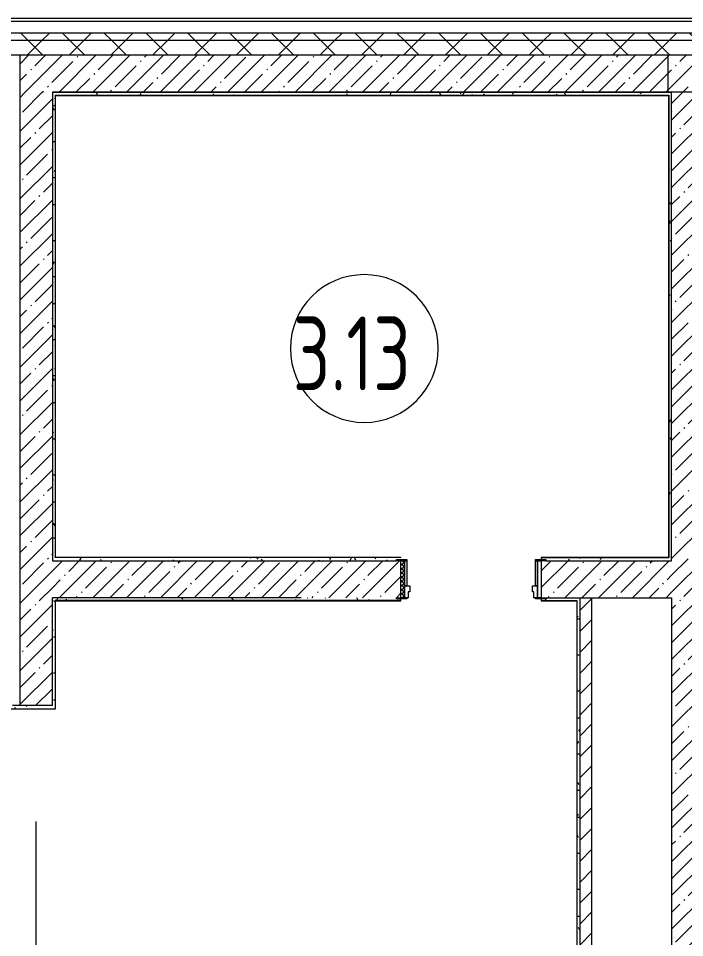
# Model space of a CAD drawing. Header units: millimetres. Extents: x -625 to 415037, y -3642 to 102118.
# Drawn here: x 373968 to 378475, y 21130 to 27350 of the extents above; entities that cross this region are included whole.
import ezdxf

# ---------------------------------------------------------------- set-up
doc = ezdxf.new("R2010")
doc.units = ezdxf.units.MM
for name, color, linetype, lineweight in [('A-AREA-IDEN', 7, 'Continuous', 9), ('A-DOOR-FRAM-2', 7, 'Continuous', 5), ('A-WALL', 7, 'Continuous', 5), ('I-WALL', 7, 'Continuous', 5), ('Оси', 7, 'Continuous', 9)]:
    doc.layers.add(name, color=color, linetype=linetype, lineweight=lineweight)
for name, color, linetype, lineweight, true_color in [('A-DOOR-1', 7, 'Continuous', 5, 0xc0c0c0), ('A-DOOR-FRAM-1', 7, 'Continuous', 5, 0xc0c0c0), ('A-WALL-1', 9, 'Continuous', 5, 0x808080), ('A-WALL-FNSH-1', 9, 'Continuous', 5, 0x808080)]:
    doc.layers.add(name, color=color, linetype=linetype, lineweight=lineweight, true_color=true_color)
doc.layers.get('A-DOOR-1').off()
doc.styles.add('СПДС', font='ГОСТ тип А.ttf', dxfattribs={"width": 0.9})
pattern_1 = [(45, (289227.4, 1e-08), (-141.42136, 141.42136), []), (135, (289227.4, 1e-08), (-141.42136, -141.42136), [])]
pattern_2 = [(45, (289227.4, 1e-08), (-114.04925, 114.04925), []), (45, (289341.45, 1e-08), (-114.04925, 114.04925), [201.612, -40.322, 6.706, -33.617])]
pattern_3 = [(0, (289227.4, 1e-08), (243.84, 60.96), [20.117, -162.763, 20.117, -162.763, -975.36]), (0, (289227.4, 1e-08), (243.84, 60.96), [-365.76, 20.117, -345.643, 20.117, -162.763, -426.72]), (0, (289227.4, 1e-08), (243.84, 60.96), [-914.4, 20.117, -101.803, 20.117, -284.683]), (120, (289318.84, 30.48), (-174.71291, 180.691634), [20.117, -162.763, 20.117, -162.763, -975.36]), (120, (289318.84, 30.48), (-174.71291, 180.691634), [-365.76, 20.117, -345.643, 20.117, -162.763, -426.72]), (120, (289318.84, 30.48), (-174.71291, 180.691634), [-914.4, 20.117, -101.803, 20.117, -284.683]), (240, (289349.32, 152.4), (-69.12709, -241.651634), [20.117, -162.763, 20.117, -162.763, -975.36]), (240, (289349.32, 152.4), (-69.12709, -241.651634), [-365.76, 20.117, -345.643, 20.117, -162.763, -426.72]), (240, (289349.32, 152.4), (-69.12709, -241.651634), [-914.4, 20.117, -101.803, 20.117, -284.683])]

# ---------------------------------------------------------------- blocks, each defined once
blk = doc.blocks.new('110_Дверь_СКБ_1Ст_Внутренняя1 - Д-8а 950x2100h _книгохранилище_ огнестойкая дверь_-32656878-Объем проектирования 3 этажа')
at = {"layer": 'A-DOOR-FRAM-2'}
h = blk.add_hatch(dxfattribs=at)
h.set_pattern_fill('FP_236', color=256, style=0, pattern_type=2)
h.set_pattern_definition([(315, (-296.384, -189.685), (-14.1421, -14.1421), []), (225, (-296.384, -189.685), (-14.1421, 14.1421), [])])
h.paths.add_polyline_path([(-437.5, -125), (-437.5, 125), (-462.5, 125), (-462.5, -125)])
at = {"layer": 'A-DOOR-FRAM-1'}
for p, q in [((-492.5, 133), (-422.5, 133)), ((-492.5, 125), (-492.5, 133)), ((-422.5, 125), (-492.5, 125)), ((-462.5, 125), (-437.5, 125)), ((-462.5, -125), (-462.5, 125)), ((-437.5, 125), (-437.5, -125)), ((-437.5, 125), (-422.5, 125)), ((-437.5, -45), (-437.5, 125)), ((-422.5, 133), (-422.5, 125)), ((-422.5, 125), (-422.5, -45)), ((447.5, 125), (447.5, 133)), ((447.5, 133), (517.5, 133)), ((447.5, -45), (447.5, 125)), ((447.5, 125), (462.5, 125)), ((517.5, 125), (447.5, 125)), ((462.5, -125), (462.5, 125)), ((462.5, 125), (487.5, 125)), ((462.5, 125), (462.5, -45)), ((487.5, 125), (487.5, -125)), ((517.5, 133), (517.5, 125)), ((-437.5, -45), (-402.5, -45)), ((-437.5, -125), (-437.5, -45)), ((-422.5, -45), (-437.5, -45)), ((-402.5, -45), (-402.5, -85)), ((427.5, -45), (462.5, -45)), ((427.5, -85), (427.5, -45)), ((462.5, -45), (447.5, -45)), ((462.5, -45), (462.5, -125)), ((-437.5, -124), (-422.5, -124)), ((-437.5, -125), (-437.5, -124)), ((-422.5, -124), (-422.5, -125)), ((-412.5, -85), (-412.5, -125)), ((-402.5, -85), (-412.5, -85)), ((437.5, -85), (427.5, -85)), ((437.5, -125), (437.5, -85)), ((447.5, -125), (447.5, -124)), ((447.5, -124), (462.5, -124)), ((462.5, -124), (462.5, -125)), ((-492.5, -125), (-422.5, -125)), ((-492.5, -133), (-492.5, -125)), ((-422.5, -133), (-492.5, -133)), ((-437.5, -125), (-462.5, -125)), ((-412.5, -125), (-437.5, -125)), ((-422.5, -125), (-437.5, -125)), ((-422.5, -125), (-422.5, -133)), ((462.5, -125), (437.5, -125)), ((462.5, -125), (447.5, -125)), ((447.5, -133), (447.5, -125)), ((447.5, -125), (517.5, -125)), ((517.5, -133), (447.5, -133)), ((487.5, -125), (462.5, -125)), ((517.5, -125), (517.5, -133))]:
    blk.add_line(p, q, dxfattribs=at)
blk = doc.blocks.new('Марка_Помещения - Номер-25198446-Объем проектирования 3 этажа')
at = {"layer": 'A-AREA-IDEN'}
for start, end in [(360, 180), (180, 360)]:
    blk.add_arc((0, 0), 2.5, start, end, dxfattribs=at)

msp = doc.modelspace()

# ---------------------------------------------------------------- hatches: boundary and pattern name
at = {"layer": 'A-WALL'}
h = msp.add_hatch(dxfattribs=at)
h.set_pattern_fill('FP_24', color=256, style=0, pattern_type=2)
h.set_pattern_definition(pattern_1)
h.paths.add_polyline_path([(382406.5, 27200), (382437.4, 27200), (382437.4, 27250), (369577.4, 27250), (369577.4, 27200), (382387.4, 27200)])
h.paths.add_polyline_path([(363288.4, 27200), (363477.4, 27200), (363477.4, 27250), (362137.4, 27250), (362137.4, 27200), (363287.4, 27200)])
h.paths.add_polyline_path([(365577.4, 27200), (366477.4, 27200), (366477.4, 27250), (365577.4, 27250), (365577.4, 27210)])
h.paths.add_polyline_path([(359563.2, 27200), (360037.4, 27200), (360037.4, 27250), (358837.4, 27250), (358837.4, 27200), (359537.4, 27200)])
h.paths.add_polyline_path([(355747, 27200), (356337.4, 27200), (356337.4, 27250), (355747, 27250), (355747, 27243.1)])
h = msp.add_hatch(dxfattribs=at)
h.set_pattern_fill('FP_24', color=256, style=0, pattern_type=2)
h.set_pattern_definition(pattern_1)
h.paths.add_polyline_path([(375879.8, 27100), (382387.4, 27100), (382387.4, 27200), (369577.4, 27200), (369577.4, 27100), (373977.4, 27100)])
h.paths.add_polyline_path([(359537.4, 27100), (360037.4, 27100), (360037.4, 27200), (358837.4, 27200), (358837.4, 27100), (359019.3, 27100)])
h.paths.add_polyline_path([(355987.4, 27100), (356337.4, 27100), (356337.4, 27200), (355747, 27200), (355747, 27100), (355756, 27100)])
h.paths.add_polyline_path([(362137.4, 27100), (363477.4, 27100), (363477.4, 27200), (362137.4, 27200), (362137.4, 27140)])
h.paths.add_polyline_path([(365577.4, 27100), (366477.4, 27100), (366477.4, 27200), (365577.4, 27200), (365577.4, 27129.4)])
at = {"layer": 'I-WALL'}
h = msp.add_hatch(dxfattribs=at)
h.set_pattern_fill('FP_1', color=256, style=0, pattern_type=2)
h.set_pattern_definition(pattern_2)
h.paths.add_polyline_path([(377239.5, 26850), (378367.4, 26850), (378387.4, 27100), (373977.4, 27100), (373977.4, 26850), (376967.6, 26850)])
h = msp.add_hatch(dxfattribs=at)
h.set_pattern_fill('FP_1', color=256, style=0, pattern_type=2)
h.set_pattern_definition(pattern_2)
h.paths.add_polyline_path([(380187.4, 26850), (382037.4, 26850), (382037.4, 27100), (378387.3, 27098.3), (378367.4, 26850), (378637.4, 26850)])
h = msp.add_hatch(dxfattribs=at)
h.set_pattern_fill('FP_1', color=256, style=0, pattern_type=2)
h.set_pattern_definition(pattern_2)
h.paths.add_polyline_path([(374197.4, 22700), (374197.4, 26850), (373977.4, 26850), (373977.4, 22700)])
h = msp.add_hatch(dxfattribs=at)
h.set_pattern_fill('FP_191', color=256, style=0, pattern_type=2)
h.set_pattern_definition(pattern_3)
h.paths.add_polyline_path([(378229.4, 26830), (378367.4, 26830), (378367.4, 26850), (374197.4, 26850), (374197.4, 26830), (378068.4, 26830)])
h = msp.add_hatch(dxfattribs=at)
h.set_pattern_fill('FP_191', color=256, style=0, pattern_type=2)
h.set_pattern_definition(pattern_3)
h.paths.add_polyline_path([(374197.4, 23680), (374217.4, 23680), (374215.4, 26829.1), (374197.4, 26830), (374197.4, 23700)])
h = msp.add_hatch(dxfattribs=at)
h.set_pattern_fill('FP_191', color=256, style=0, pattern_type=2)
h.set_pattern_definition(pattern_3)
h.paths.add_polyline_path([(378387.4, 23680), (378387.4, 26850), (378367.4, 26829), (378367.4, 23701)])
h.paths.add_polyline_path([(378367.4, 23680), (378387.4, 23680), (378367.4, 23700)])
h.paths.add_polyline_path([(378367.4, 26830), (378387.4, 26850), (378367.4, 26850), (378367.4, 26840)])
h = msp.add_hatch(dxfattribs=at)
h.set_pattern_fill('FP_1', color=256, style=0, pattern_type=2)
h.set_pattern_definition(pattern_2)
h.paths.add_polyline_path([(378387.4, 17270), (378637.4, 17270), (378637.4, 18325), (378387.4, 18325), (378387.4, 17271.7)])
h.paths.add_polyline_path([(378557.4, 19725), (378637.4, 19725), (378637.4, 26850), (378387.4, 26850), (378387.4, 19725), (378392.4, 19725)])
h = msp.add_hatch(dxfattribs=at)
h.set_pattern_fill('FP_191', color=256, style=0, pattern_type=2)
h.set_pattern_definition(pattern_3)
h.paths.add_polyline_path([(378055.4, 23680), (378367.4, 23680), (378365.8, 23700), (377505.4, 23700), (377507.6, 23688), (377535.4, 23687.9), (377535.4, 23680), (377847.4, 23680)])
h.paths.add_polyline_path([(374217.4, 23680), (374217.5, 23680), (376525.4, 23680), (376525.4, 23688), (376555.4, 23688), (376555.4, 23700), (374217.4, 23700)])
h = msp.add_hatch(dxfattribs=at)
h.set_pattern_fill('FP_1', color=256, style=0, pattern_type=2)
h.set_pattern_definition(pattern_2)
h.paths.add_polyline_path([(376555.4, 23430), (376555.4, 23680), (374197.4, 23680), (374197.4, 23430), (376525.4, 23430)])
h.paths.add_polyline_path([(378367.6, 23430), (378387.4, 23430), (378387.4, 23680), (377505.4, 23680), (377505.4, 23430), (378055.4, 23430)])
h = msp.add_hatch(dxfattribs=at)
h.set_pattern_fill('FP_191', color=256, style=0, pattern_type=2)
h.set_pattern_definition(pattern_3)
h.paths.add_polyline_path([(374197.4, 22680), (374217.4, 22680), (374217.4, 23430), (374197.4, 23430), (374197.4, 22700)])
h = msp.add_hatch(dxfattribs=at)
h.set_pattern_fill('FP_191', color=256, style=0, pattern_type=2)
h.set_pattern_definition(pattern_3)
h.paths.add_polyline_path([(377653.3, 23410), (377767.4, 23410), (377767.4, 23430), (377535.4, 23430), (377535.4, 23422), (377505.4, 23422), (377505.4, 23410), (377535.4, 23410)])
h.paths.add_polyline_path([(374218.4, 23410), (376555.4, 23410), (376555.4, 23422), (376525.4, 23422.1), (376525.4, 23430), (374217.4, 23430)])
h = msp.add_hatch(dxfattribs=at)
h.set_pattern_fill('FP_191', color=256, style=0, pattern_type=2)
h.set_pattern_definition(pattern_3)
h.paths.add_polyline_path([(377747.4, 19730), (377767.4, 19730), (377767.4, 23410), (377747.4, 23409), (377747.4, 19830)])
h = msp.add_hatch(dxfattribs=at)
h.set_pattern_fill('FP_22', color=256, style=0, pattern_type=2)
h.set_pattern_definition([(45, (289227.4, 1e-08), (-70.71068, 70.71068), [])])
h.paths.add_polyline_path([(377847.4, 19750), (377847.4, 23430), (377767.4, 23430), (377767.4, 19750)])
h = msp.add_hatch(dxfattribs=at)
h.set_pattern_fill('FP_191', color=256, style=0, pattern_type=2)
h.set_pattern_definition(pattern_3)
h.paths.add_polyline_path([(372252.6, 22680), (373707.4, 22680), (373707.4, 22700), (372252.5, 22700), (372252.5, 22680)])
h.paths.add_polyline_path([(374197.4, 22680), (374197.4, 22700), (373927.4, 22700), (373927.4, 22680), (374196.8, 22680)])

# ---------------------------------------------------------------- linework, layer by layer
at = {"layer": 'A-WALL'}
for p, q in [((382517.4, 27330), (369577.4, 27330)), ((382437.4, 27250), (369577.4, 27250)), ((382387.4, 27200), (369577.4, 27200)), ((374197.4, 26850), (374197.4, 23680)), ((374217.4, 26830), (378367.4, 26830)), ((374217.4, 26830), (374217.4, 23700)), ((378367.4, 26830), (378367.4, 23700)), ((374197.4, 23680), (376525.4, 23680)), ((377535.4, 23680), (378387.4, 23680)), ((375879.8, 23430), (374197.4, 23430)), ((376555.4, 23410), (374217.4, 23410)), ((377505.4, 23410), (377747.4, 23410)), ((377535.4, 23430), (377767.4, 23430)), ((377747.4, 19730), (377747.4, 23410)), ((377767.4, 19750), (377767.4, 23430)), ((374217.4, 22680), (374218.4, 22680))]:
    msp.add_line(p, q, dxfattribs=at)
at = {"layer": 'A-WALL-1'}
for p, q in [((382287.4, 27100), (369577.4, 27100)), ((373977.4, 27100), (373977.4, 22700)), ((378387.4, 27100), (373977.4, 27100)), ((382037.4, 27100), (378362.4, 27100)), ((378362.4, 27100), (378362.4, 26850)), ((374197.4, 26850), (378387.4, 26850)), ((382037.4, 26850), (374197.4, 26850)), ((378387.4, 26850), (378387.4, 26850)), ((378387.4, 23680), (378387.4, 26850)), ((374217.4, 23700), (374217.4, 23700)), ((378367.4, 23700), (377505.4, 23700)), ((377505.4, 23700), (377505.4, 23688)), ((374197.4, 22700), (374197.4, 23430)), ((376555.4, 23410), (376555.4, 23422)), ((377505.4, 23422), (377505.4, 23410)), ((377767.4, 23430), (378387.4, 23430)), ((377847.4, 19830), (377847.4, 23430)), ((378387.4, 23430), (378387.4, 19780)), ((374197.4, 22700), (373927.4, 22700))]:
    msp.add_line(p, q, dxfattribs=at)
at = {"layer": 'A-WALL-FNSH-1'}
for p, q in [((382537.4, 27350), (369577.4, 27350)), ((374218.4, 26829), (378366.4, 26829)), ((374218.4, 23701), (374218.4, 26829)), ((378366.4, 26829), (378366.4, 23701)), ((376555.4, 23701), (374218.4, 23701)), ((376555.4, 23700), (376555.4, 23701)), ((378366.4, 23701), (377505.4, 23701)), ((377505.4, 23701), (377505.4, 23700)), ((374218.4, 22679), (374218.4, 23409)), ((374218.4, 23409), (376555.4, 23409)), ((376555.4, 23409), (376555.4, 23410)), ((377505.4, 23410), (377505.4, 23409)), ((377505.4, 23409), (377746.4, 23409)), ((377746.4, 23409), (377746.4, 19729)), ((372231.5, 22679), (374218.4, 22679))]:
    msp.add_line(p, q, dxfattribs=at)
at = {"layer": 'Оси'}
msp.add_line((374087.4, 16915.1), (374087.4, 21915.1), dxfattribs=at)

# ---------------------------------------------------------------- block references
at = {"layer": 'A-AREA-IDEN', "xscale": 199.9999999999999, "yscale": 199.9999999999999, "zscale": 199.9999999999999}
msp.add_blockref('Марка_Помещения - Номер-25198446-Объем проектирования 3 этажа', (376307.8, 25115.9), dxfattribs=at)
at = {"layer": 'A-DOOR-1'}
msp.add_blockref('110_Дверь_СКБ_1Ст_Внутренняя1 - Д-8а 950x2100h _книгохранилище_ огнестойкая дверь_-32656878-Объем проектирования 3 этажа', (377017.9, 23555), dxfattribs=at)

# ---------------------------------------------------------------- texts
at = {"layer": 'A-AREA-IDEN', "insert": (375824.1, 25333.1), "char_height": 500, "width": 1212.151, "attachment_point": 1, "style": 'СПДС'}
msp.add_mtext('3.13', dxfattribs=at)

doc.saveas('drawing.dxf')
